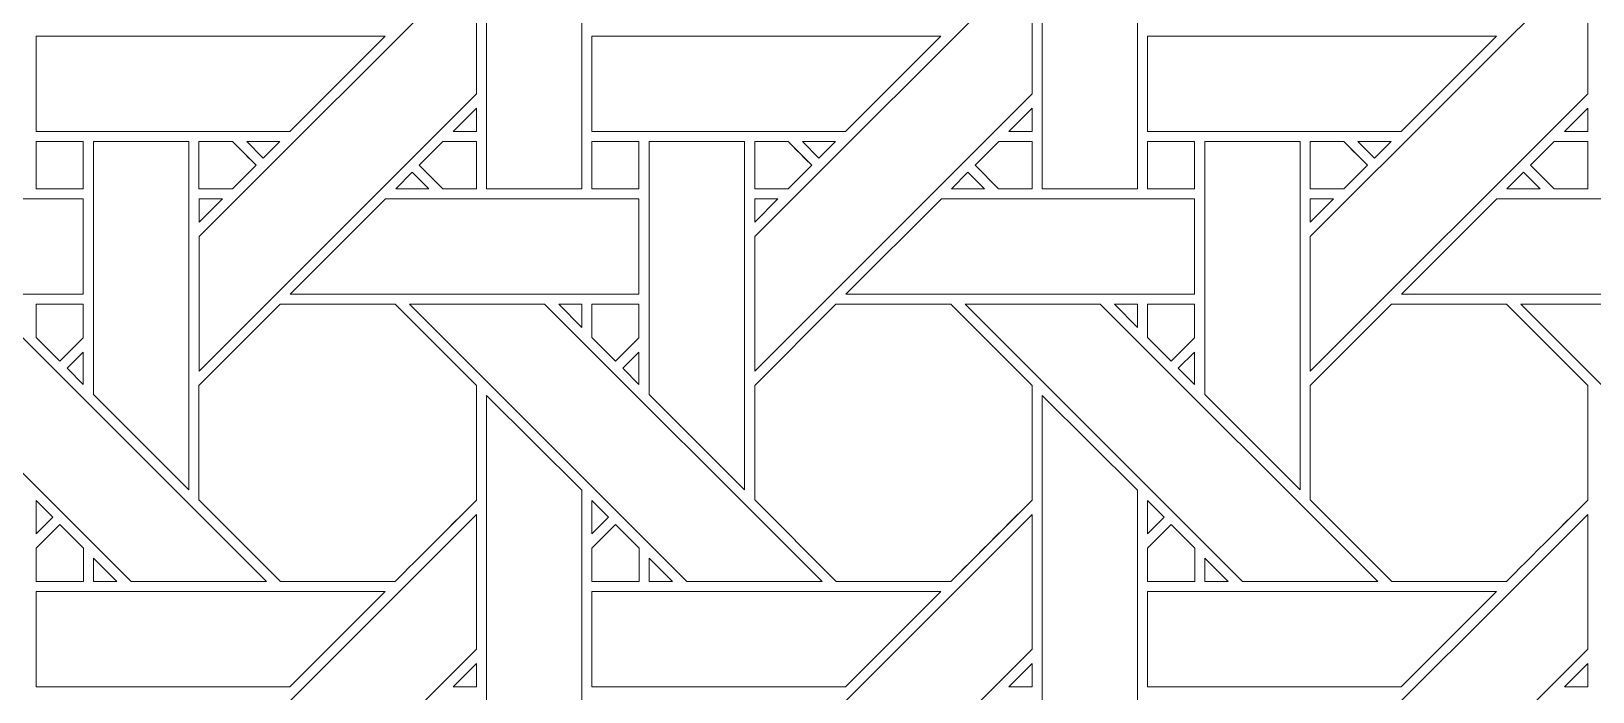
# Model space of a CAD drawing. Header units: inches. Extents: x 4.9 to 19.9, y 1.6 to 16.6.
# Drawn here: x 7.59 to 10.256, y 10.093 to 11.221 of the extents above; entities that cross this region are included whole.
import ezdxf

# ---------------------------------------------------------------- set-up
doc = ezdxf.new("R2010")
doc.units = ezdxf.units.IN
doc.header["$MEASUREMENT"] = 0
doc.layers.add('Design', color=7, linetype='Continuous', lineweight=0)

msp = doc.modelspace()

# ---------------------------------------------------------------- linework, layer by layer
at = {"layer": 'Design'}
for points, knots in [([(12.3829, 16.5948), (8.2407, 16.5948), (4.8829, 13.2369), (4.8829, 9.0948), (4.8829, 4.9526), (8.2407, 1.5948), (12.3829, 1.5948), (16.525, 1.5948), (19.8829, 4.9526), (19.8829, 9.0948), (19.8829, 13.2369), (16.525, 16.5948), (12.3829, 16.5948)], [0, 0, 0, 0, 1, 1, 1, 2, 2, 2, 3, 3, 3, 4, 4, 4, 4]), ([(12.3829, 15.6543), (8.7601, 15.6543), (5.8233, 12.7175), (5.8233, 9.0948), (5.8233, 5.472), (8.7601, 2.5353), (12.3829, 2.5353), (16.0056, 2.5353), (18.9424, 5.472), (18.9424, 9.0948), (18.9424, 12.7175), (16.0056, 15.6543), (12.3829, 15.6543)], [0, 0, 0, 0, 1, 1, 1, 2, 2, 2, 3, 3, 3, 4, 4, 4, 4]), ([(8.3676, 10.9519), (8.3676, 10.9519), (8.3676, 11.5477), (8.3676, 11.5477), (8.3676, 11.5477), (8.5303, 11.3856), (8.5303, 11.3856), (8.5303, 11.3856), (8.5303, 10.9519), (8.5303, 10.9519), (8.5303, 10.9519), (8.3676, 10.9519), (8.3676, 10.9519)], [0, 0, 0, 0, 1, 1, 1, 2, 2, 2, 3, 3, 3, 4, 4, 4, 4]), ([(9.3163, 10.9519), (9.3163, 10.9519), (9.3163, 11.5477), (9.3163, 11.5477), (9.3163, 11.5477), (9.4791, 11.3855), (9.4791, 11.3855), (9.4791, 11.3855), (9.4791, 10.9519), (9.4791, 10.9519), (9.4791, 10.9519), (9.3163, 10.9519), (9.3163, 10.9519)], [0, 0, 0, 0, 1, 1, 1, 2, 2, 2, 3, 3, 3, 4, 4, 4, 4]), ([(8.3504, 11.1141), (8.3504, 11.1141), (7.8768, 10.6404), (7.8768, 10.6404), (7.8768, 10.6404), (7.8768, 10.8705), (7.8768, 10.8705), (7.8768, 10.8705), (8.3504, 11.3441), (8.3504, 11.3441), (8.3504, 11.3441), (8.3504, 11.1141), (8.3504, 11.1141)], [0, 0, 0, 0, 1, 1, 1, 2, 2, 2, 3, 3, 3, 4, 4, 4, 4]), ([(9.2992, 11.1141), (9.2992, 11.1141), (8.8255, 10.6404), (8.8255, 10.6404), (8.8255, 10.6404), (8.8255, 10.8705), (8.8255, 10.8705), (8.8255, 10.8705), (9.2992, 11.3441), (9.2992, 11.3441), (9.2992, 11.3441), (9.2992, 11.1141), (9.2992, 11.1141)], [0, 0, 0, 0, 1, 1, 1, 2, 2, 2, 3, 3, 3, 4, 4, 4, 4]), ([(10.2479, 11.1141), (10.2479, 11.1141), (9.7742, 10.6404), (9.7742, 10.6404), (9.7742, 10.6404), (9.7742, 10.8705), (9.7742, 10.8705), (9.7742, 10.8705), (10.2479, 11.3441), (10.2479, 11.3441), (10.2479, 11.3441), (10.2479, 11.1141), (10.2479, 11.1141)], [0, 0, 0, 0, 1, 1, 1, 2, 2, 2, 3, 3, 3, 4, 4, 4, 4]), ([(8.1946, 11.2126), (8.1946, 11.2126), (8.0319, 11.0499), (8.0319, 11.0499), (8.0319, 11.0499), (7.5989, 11.0499), (7.5989, 11.0499), (7.5989, 11.0499), (7.5989, 11.2126), (7.5989, 11.2126), (7.5989, 11.2126), (8.1946, 11.2126), (8.1946, 11.2126)], [0, 0, 0, 0, 1, 1, 1, 2, 2, 2, 3, 3, 3, 4, 4, 4, 4]), ([(9.1433, 11.2126), (9.1433, 11.2126), (8.9806, 11.0499), (8.9806, 11.0499), (8.9806, 11.0499), (8.5476, 11.0499), (8.5476, 11.0499), (8.5476, 11.0499), (8.5476, 11.2126), (8.5476, 11.2126), (8.5476, 11.2126), (9.1433, 11.2126), (9.1433, 11.2126)], [0, 0, 0, 0, 1, 1, 1, 2, 2, 2, 3, 3, 3, 4, 4, 4, 4]), ([(10.0921, 11.2126), (10.0921, 11.2126), (9.9293, 11.0499), (9.9293, 11.0499), (9.9293, 11.0499), (9.4964, 11.0499), (9.4964, 11.0499), (9.4964, 11.0499), (9.4964, 11.2126), (9.4964, 11.2126), (9.4964, 11.2126), (10.0921, 11.2126), (10.0921, 11.2126)], [0, 0, 0, 0, 1, 1, 1, 2, 2, 2, 3, 3, 3, 4, 4, 4, 4]), ([(8.3107, 11.0499), (8.3107, 11.0499), (8.3504, 11.0897), (8.3504, 11.0897), (8.3504, 11.0897), (8.3504, 11.0499), (8.3504, 11.0499), (8.3504, 11.0499), (8.3107, 11.0499), (8.3107, 11.0499)], [0, 0, 0, 0, 1, 1, 1, 2, 2, 2, 3, 3, 3, 3]), ([(9.2594, 11.0499), (9.2594, 11.0499), (9.2992, 11.0897), (9.2992, 11.0897), (9.2992, 11.0897), (9.2992, 11.0499), (9.2992, 11.0499), (9.2992, 11.0499), (9.2594, 11.0499), (9.2594, 11.0499)], [0, 0, 0, 0, 1, 1, 1, 2, 2, 2, 3, 3, 3, 3]), ([(10.2081, 11.0499), (10.2081, 11.0499), (10.2479, 11.0897), (10.2479, 11.0897), (10.2479, 11.0897), (10.2479, 11.0499), (10.2479, 11.0499), (10.2479, 11.0499), (10.2081, 11.0499), (10.2081, 11.0499)], [0, 0, 0, 0, 1, 1, 1, 2, 2, 2, 3, 3, 3, 3]), ([(7.5989, 10.9519), (7.5989, 10.9519), (7.5989, 11.0327), (7.5989, 11.0327), (7.5989, 11.0327), (7.6791, 11.0327), (7.6791, 11.0327), (7.6791, 11.0327), (7.6791, 10.9519), (7.6791, 10.9519), (7.6791, 10.9519), (7.5989, 10.9519), (7.5989, 10.9519)], [0, 0, 0, 0, 1, 1, 1, 2, 2, 2, 3, 3, 3, 4, 4, 4, 4]), ([(7.6791, 11.0327), (7.6791, 11.0327), (7.6791, 10.9519), (7.6791, 10.9519), (7.6791, 10.9519), (7.5989, 10.9519), (7.5989, 10.9519), (7.5989, 10.9519), (7.5989, 11.0327), (7.5989, 11.0327), (7.5989, 11.0327), (7.6791, 11.0327), (7.6791, 11.0327)], [0, 0, 0, 0, 1, 1, 1, 2, 2, 2, 3, 3, 3, 4, 4, 4, 4]), ([(7.8596, 11.0326), (7.8596, 11.0326), (7.8596, 10.4375), (7.8596, 10.4375), (7.8596, 10.4375), (7.6967, 10.6005), (7.6967, 10.6005), (7.6967, 10.6005), (7.6967, 11.0326), (7.6967, 11.0326), (7.6967, 11.0326), (7.8596, 11.0326), (7.8596, 11.0326)], [0, 0, 0, 0, 1, 1, 1, 2, 2, 2, 3, 3, 3, 4, 4, 4, 4]), ([(7.8767, 10.9519), (7.8767, 10.9519), (7.8767, 11.0327), (7.8767, 11.0327), (7.8767, 11.0327), (7.9338, 11.0327), (7.9338, 11.0327), (7.9389, 11.0276), (7.9697, 10.9967), (7.9741, 10.9923), (7.9741, 10.9923), (7.9337, 10.9519), (7.9337, 10.9519), (7.9337, 10.9519), (7.8767, 10.9519), (7.8767, 10.9519)], [0, 0, 0, 0, 1, 1, 1, 2, 2, 2, 3, 3, 3, 4, 4, 4, 5, 5, 5, 5]), ([(7.9741, 10.9923), (7.9741, 10.9923), (7.9337, 10.9519), (7.9337, 10.9519), (7.9337, 10.9519), (7.8767, 10.9519), (7.8767, 10.9519), (7.8767, 10.9519), (7.8767, 11.0327), (7.8767, 11.0327), (7.8767, 11.0327), (7.9338, 11.0327), (7.9338, 11.0327), (7.939, 11.0275), (7.9698, 10.9966), (7.9741, 10.9923)], [0, 0, 0, 0, 1, 1, 1, 2, 2, 2, 3, 3, 3, 4, 4, 4, 5, 5, 5, 5]), ([(7.9864, 11.0045), (7.9864, 11.0045), (7.9582, 11.0326), (7.9582, 11.0326), (7.9582, 11.0326), (8.0146, 11.0326), (8.0146, 11.0326), (8.0146, 11.0326), (7.9864, 11.0045), (7.9864, 11.0045)], [0, 0, 0, 0, 1, 1, 1, 2, 2, 2, 3, 3, 3, 3]), ([(8.2933, 10.9519), (8.2933, 10.9519), (8.2529, 10.9923), (8.2529, 10.9923), (8.2529, 10.9923), (8.2933, 11.0327), (8.2933, 11.0327), (8.2933, 11.0327), (8.3504, 11.0327), (8.3504, 11.0327), (8.3504, 11.0327), (8.3504, 10.9519), (8.3504, 10.9519), (8.3504, 10.9519), (8.2933, 10.9519), (8.2933, 10.9519)], [0, 0, 0, 0, 1, 1, 1, 2, 2, 2, 3, 3, 3, 4, 4, 4, 5, 5, 5, 5]), ([(8.3504, 11.0327), (8.3504, 11.0327), (8.3504, 10.9519), (8.3504, 10.9519), (8.3504, 10.9519), (8.2933, 10.9519), (8.2933, 10.9519), (8.2933, 10.9519), (8.2529, 10.9923), (8.2529, 10.9923), (8.2529, 10.9923), (8.2933, 11.0327), (8.2933, 11.0327), (8.2933, 11.0327), (8.3504, 11.0327), (8.3504, 11.0327)], [0, 0, 0, 0, 1, 1, 1, 2, 2, 2, 3, 3, 3, 4, 4, 4, 5, 5, 5, 5]), ([(8.5476, 10.9519), (8.5476, 10.9519), (8.5476, 11.0327), (8.5476, 11.0327), (8.5476, 11.0327), (8.6278, 11.0327), (8.6278, 11.0327), (8.6278, 11.0327), (8.6278, 10.9519), (8.6278, 10.9519), (8.6278, 10.9519), (8.5476, 10.9519), (8.5476, 10.9519)], [0, 0, 0, 0, 1, 1, 1, 2, 2, 2, 3, 3, 3, 4, 4, 4, 4]), ([(8.6278, 11.0327), (8.6278, 11.0327), (8.6278, 10.9519), (8.6278, 10.9519), (8.6278, 10.9519), (8.5476, 10.9519), (8.5476, 10.9519), (8.5476, 10.9519), (8.5476, 11.0327), (8.5476, 11.0327), (8.5476, 11.0327), (8.6278, 11.0327), (8.6278, 11.0327)], [0, 0, 0, 0, 1, 1, 1, 2, 2, 2, 3, 3, 3, 4, 4, 4, 4]), ([(8.8083, 11.0326), (8.8083, 11.0326), (8.8083, 10.4375), (8.8083, 10.4375), (8.8083, 10.4375), (8.6454, 10.6004), (8.6454, 10.6004), (8.6454, 10.6004), (8.6454, 11.0326), (8.6454, 11.0326), (8.6454, 11.0326), (8.8083, 11.0326), (8.8083, 11.0326)], [0, 0, 0, 0, 1, 1, 1, 2, 2, 2, 3, 3, 3, 4, 4, 4, 4]), ([(8.8825, 11.0327), (8.8877, 11.0276), (8.9184, 10.9967), (8.9228, 10.9923), (8.9228, 10.9923), (8.8824, 10.9519), (8.8824, 10.9519), (8.8824, 10.9519), (8.8255, 10.9519), (8.8255, 10.9519), (8.8255, 10.9519), (8.8255, 11.0327), (8.8255, 11.0327), (8.8255, 11.0327), (8.8825, 11.0327), (8.8825, 11.0327)], [0, 0, 0, 0, 1, 1, 1, 2, 2, 2, 3, 3, 3, 4, 4, 4, 5, 5, 5, 5]), ([(8.9228, 10.9923), (8.9228, 10.9923), (8.8824, 10.9519), (8.8824, 10.9519), (8.8824, 10.9519), (8.8255, 10.9519), (8.8255, 10.9519), (8.8255, 10.9519), (8.8255, 11.0327), (8.8255, 11.0327), (8.8255, 11.0327), (8.8825, 11.0327), (8.8825, 11.0327), (8.8878, 11.0274), (8.9186, 10.9966), (8.9228, 10.9923)], [0, 0, 0, 0, 1, 1, 1, 2, 2, 2, 3, 3, 3, 4, 4, 4, 5, 5, 5, 5]), ([(8.9351, 11.0045), (8.9351, 11.0045), (8.9069, 11.0326), (8.9069, 11.0326), (8.9069, 11.0326), (8.9634, 11.0326), (8.9634, 11.0326), (8.9634, 11.0326), (8.9351, 11.0045), (8.9351, 11.0045)], [0, 0, 0, 0, 1, 1, 1, 2, 2, 2, 3, 3, 3, 3]), ([(9.242, 10.9519), (9.242, 10.9519), (9.2017, 10.9923), (9.2017, 10.9923), (9.2017, 10.9923), (9.2421, 11.0327), (9.2421, 11.0327), (9.2421, 11.0327), (9.2991, 11.0327), (9.2991, 11.0327), (9.2991, 11.0327), (9.2991, 10.9519), (9.2991, 10.9519), (9.2991, 10.9519), (9.242, 10.9519), (9.242, 10.9519)], [0, 0, 0, 0, 1, 1, 1, 2, 2, 2, 3, 3, 3, 4, 4, 4, 5, 5, 5, 5]), ([(9.2991, 11.0327), (9.2991, 11.0327), (9.2991, 10.9519), (9.2991, 10.9519), (9.2991, 10.9519), (9.242, 10.9519), (9.242, 10.9519), (9.242, 10.9519), (9.2017, 10.9923), (9.2017, 10.9923), (9.2017, 10.9923), (9.2421, 11.0327), (9.2421, 11.0327), (9.2421, 11.0327), (9.2991, 11.0327), (9.2991, 11.0327)], [0, 0, 0, 0, 1, 1, 1, 2, 2, 2, 3, 3, 3, 4, 4, 4, 5, 5, 5, 5]), ([(9.4963, 11.0327), (9.4963, 11.0327), (9.5766, 11.0327), (9.5766, 11.0327), (9.5766, 11.0327), (9.5766, 10.9519), (9.5766, 10.9519), (9.5766, 10.9519), (9.4963, 10.9519), (9.4963, 10.9519), (9.4963, 10.9519), (9.4963, 11.0327), (9.4963, 11.0327)], [0, 0, 0, 0, 1, 1, 1, 2, 2, 2, 3, 3, 3, 4, 4, 4, 4]), ([(9.5766, 11.0327), (9.5766, 11.0327), (9.5766, 10.9519), (9.5766, 10.9519), (9.5766, 10.9519), (9.4963, 10.9519), (9.4963, 10.9519), (9.4963, 10.9519), (9.4963, 11.0327), (9.4963, 11.0327), (9.4963, 11.0327), (9.5766, 11.0327), (9.5766, 11.0327)], [0, 0, 0, 0, 1, 1, 1, 2, 2, 2, 3, 3, 3, 4, 4, 4, 4]), ([(9.7571, 11.0326), (9.7571, 11.0326), (9.7571, 10.4375), (9.7571, 10.4375), (9.7571, 10.4375), (9.5942, 10.6004), (9.5942, 10.6004), (9.5942, 10.6004), (9.5942, 11.0326), (9.5942, 11.0326), (9.5942, 11.0326), (9.7571, 11.0326), (9.7571, 11.0326)], [0, 0, 0, 0, 1, 1, 1, 2, 2, 2, 3, 3, 3, 4, 4, 4, 4]), ([(9.8313, 11.0327), (9.8364, 11.0276), (9.8672, 10.9967), (9.8716, 10.9923), (9.8716, 10.9923), (9.8312, 10.9519), (9.8312, 10.9519), (9.8312, 10.9519), (9.7742, 10.9519), (9.7742, 10.9519), (9.7742, 10.9519), (9.7742, 11.0327), (9.7742, 11.0327), (9.7742, 11.0327), (9.8313, 11.0327), (9.8313, 11.0327)], [0, 0, 0, 0, 1, 1, 1, 2, 2, 2, 3, 3, 3, 4, 4, 4, 5, 5, 5, 5]), ([(9.8557, 11.0082), (9.8557, 11.0082), (9.8716, 10.9923), (9.8716, 10.9923), (9.8716, 10.9923), (9.8312, 10.9519), (9.8312, 10.9519), (9.8312, 10.9519), (9.7742, 10.9519), (9.7742, 10.9519), (9.7742, 10.9519), (9.7742, 11.0327), (9.7742, 11.0327), (9.7742, 11.0327), (9.8313, 11.0327), (9.8313, 11.0327), (9.8366, 11.0273), (9.8465, 11.0175), (9.8557, 11.0082)], [0, 0, 0, 0, 1, 1, 1, 2, 2, 2, 3, 3, 3, 4, 4, 4, 5, 5, 5, 6, 6, 6, 6]), ([(9.8556, 11.0326), (9.8556, 11.0326), (9.9121, 11.0326), (9.9121, 11.0326), (9.9121, 11.0326), (9.8838, 11.0045), (9.8838, 11.0045), (9.8838, 11.0045), (9.8556, 11.0326), (9.8556, 11.0326)], [0, 0, 0, 0, 1, 1, 1, 2, 2, 2, 3, 3, 3, 3]), ([(10.2479, 11.0327), (10.2479, 11.0327), (10.2479, 10.9519), (10.2479, 10.9519), (10.2479, 10.9519), (10.1907, 10.9519), (10.1907, 10.9519), (10.1907, 10.9519), (10.1504, 10.9923), (10.1504, 10.9923), (10.1504, 10.9923), (10.1908, 11.0327), (10.1908, 11.0327), (10.1908, 11.0327), (10.2479, 11.0327), (10.2479, 11.0327)], [0, 0, 0, 0, 1, 1, 1, 2, 2, 2, 3, 3, 3, 4, 4, 4, 5, 5, 5, 5]), ([(10.2479, 11.0327), (10.2479, 11.0327), (10.2479, 10.9519), (10.2479, 10.9519), (10.2479, 10.9519), (10.1907, 10.9519), (10.1907, 10.9519), (10.1907, 10.9519), (10.1504, 10.9923), (10.1504, 10.9923), (10.1504, 10.9923), (10.1908, 11.0327), (10.1908, 11.0327), (10.1908, 11.0327), (10.2479, 11.0327), (10.2479, 11.0327)], [0, 0, 0, 0, 1, 1, 1, 2, 2, 2, 3, 3, 3, 4, 4, 4, 5, 5, 5, 5]), ([(8.2691, 10.9519), (8.2691, 10.9519), (8.2126, 10.9519), (8.2126, 10.9519), (8.2126, 10.9519), (8.2408, 10.9801), (8.2408, 10.9801), (8.2408, 10.9801), (8.2691, 10.9519), (8.2691, 10.9519)], [0, 0, 0, 0, 1, 1, 1, 2, 2, 2, 3, 3, 3, 3]), ([(9.2178, 10.9519), (9.2178, 10.9519), (9.1613, 10.9519), (9.1613, 10.9519), (9.1613, 10.9519), (9.1896, 10.9801), (9.1896, 10.9801), (9.1896, 10.9801), (9.2178, 10.9519), (9.2178, 10.9519)], [0, 0, 0, 0, 1, 1, 1, 2, 2, 2, 3, 3, 3, 3]), ([(10.1666, 10.9519), (10.1666, 10.9519), (10.11, 10.9519), (10.11, 10.9519), (10.11, 10.9519), (10.1383, 10.9801), (10.1383, 10.9801), (10.1383, 10.9801), (10.1666, 10.9519), (10.1666, 10.9519)], [0, 0, 0, 0, 1, 1, 1, 2, 2, 2, 3, 3, 3, 3]), ([(7.6792, 10.9347), (7.6792, 10.9347), (7.6792, 10.7719), (7.6792, 10.7719), (7.6792, 10.7719), (7.0839, 10.7719), (7.0839, 10.7719), (7.0839, 10.7719), (7.2467, 10.9347), (7.2467, 10.9347), (7.2467, 10.9347), (7.6792, 10.9347), (7.6792, 10.9347)], [0, 0, 0, 0, 1, 1, 1, 2, 2, 2, 3, 3, 3, 4, 4, 4, 4]), ([(7.8768, 10.8949), (7.8768, 10.8949), (7.8768, 10.9347), (7.8768, 10.9347), (7.8768, 10.9347), (7.9166, 10.9347), (7.9166, 10.9347), (7.9166, 10.9347), (7.8768, 10.8949), (7.8768, 10.8949)], [0, 0, 0, 0, 1, 1, 1, 2, 2, 2, 3, 3, 3, 3]), ([(8.6279, 10.9347), (8.6279, 10.9347), (8.6279, 10.7719), (8.6279, 10.7719), (8.6279, 10.7719), (8.0326, 10.7719), (8.0326, 10.7719), (8.0326, 10.7719), (8.1954, 10.9347), (8.1954, 10.9347), (8.1954, 10.9347), (8.6279, 10.9347), (8.6279, 10.9347)], [0, 0, 0, 0, 1, 1, 1, 2, 2, 2, 3, 3, 3, 4, 4, 4, 4]), ([(8.8255, 10.8949), (8.8255, 10.8949), (8.8255, 10.9347), (8.8255, 10.9347), (8.8255, 10.9347), (8.8653, 10.9347), (8.8653, 10.9347), (8.8653, 10.9347), (8.8255, 10.8949), (8.8255, 10.8949)], [0, 0, 0, 0, 1, 1, 1, 2, 2, 2, 3, 3, 3, 3]), ([(9.5766, 10.9347), (9.5766, 10.9347), (9.5766, 10.7719), (9.5766, 10.7719), (9.5766, 10.7719), (8.9813, 10.7719), (8.9813, 10.7719), (8.9813, 10.7719), (9.1442, 10.9347), (9.1442, 10.9347), (9.1442, 10.9347), (9.5766, 10.9347), (9.5766, 10.9347)], [0, 0, 0, 0, 1, 1, 1, 2, 2, 2, 3, 3, 3, 4, 4, 4, 4]), ([(9.814, 10.9347), (9.814, 10.9347), (9.7742, 10.8949), (9.7742, 10.8949), (9.7742, 10.8949), (9.7742, 10.9347), (9.7742, 10.9347), (9.7742, 10.9347), (9.814, 10.9347), (9.814, 10.9347)], [0, 0, 0, 0, 1, 1, 1, 2, 2, 2, 3, 3, 3, 3]), ([(10.5253, 10.9347), (10.5253, 10.9347), (10.5253, 10.7719), (10.5253, 10.7719), (10.5253, 10.7719), (9.93, 10.7719), (9.93, 10.7719), (9.93, 10.7719), (10.0929, 10.9347), (10.0929, 10.9347), (10.0929, 10.9347), (10.5253, 10.9347), (10.5253, 10.9347)], [0, 0, 0, 0, 1, 1, 1, 2, 2, 2, 3, 3, 3, 4, 4, 4, 4]), ([(7.5181, 10.7548), (7.5181, 10.7548), (7.9918, 10.2811), (7.9918, 10.2811), (7.9918, 10.2811), (7.7607, 10.2811), (7.7607, 10.2811), (7.7607, 10.2811), (7.2872, 10.7548), (7.2872, 10.7548), (7.2872, 10.7548), (7.5181, 10.7548), (7.5181, 10.7548)], [0, 0, 0, 0, 1, 1, 1, 2, 2, 2, 3, 3, 3, 4, 4, 4, 4]), ([(7.6791, 10.7548), (7.6791, 10.7548), (7.6791, 10.6972), (7.6791, 10.6972), (7.6791, 10.6972), (7.6392, 10.6573), (7.6392, 10.6573), (7.6392, 10.6573), (7.5988, 10.6976), (7.5988, 10.6976), (7.5988, 10.6976), (7.5988, 10.7548), (7.5988, 10.7548), (7.5988, 10.7548), (7.6791, 10.7548), (7.6791, 10.7548)], [0, 0, 0, 0, 1, 1, 1, 2, 2, 2, 3, 3, 3, 4, 4, 4, 5, 5, 5, 5]), ([(7.6392, 10.6573), (7.6392, 10.6573), (7.5988, 10.6976), (7.5988, 10.6976), (7.5988, 10.6976), (7.5988, 10.7548), (7.5988, 10.7548), (7.5988, 10.7548), (7.6791, 10.7548), (7.6791, 10.7548), (7.6791, 10.7548), (7.6791, 10.6972), (7.6791, 10.6972), (7.6791, 10.6972), (7.6392, 10.6573), (7.6392, 10.6573)], [0, 0, 0, 0, 1, 1, 1, 2, 2, 2, 3, 3, 3, 4, 4, 4, 5, 5, 5, 5]), ([(8.2117, 10.2812), (8.2117, 10.2812), (8.016, 10.2812), (8.016, 10.2812), (8.016, 10.2812), (7.8767, 10.4204), (7.8767, 10.4204), (7.8767, 10.4204), (7.8767, 10.6161), (7.8767, 10.6161), (7.8767, 10.6161), (8.0154, 10.7548), (8.0154, 10.7548), (8.0154, 10.7548), (8.2116, 10.7548), (8.2116, 10.7548), (8.2116, 10.7548), (8.3504, 10.6161), (8.3504, 10.6161), (8.3504, 10.6161), (8.3504, 10.4199), (8.3504, 10.4199), (8.3326, 10.4019), (8.2207, 10.2902), (8.2117, 10.2812)], [0, 0, 0, 0, 1, 1, 1, 2, 2, 2, 3, 3, 3, 4, 4, 4, 5, 5, 5, 6, 6, 6, 7, 7, 7, 8, 8, 8, 8]), ([(8.0154, 10.7548), (8.0154, 10.7548), (8.2116, 10.7548), (8.2116, 10.7548), (8.2116, 10.7548), (8.3504, 10.6161), (8.3504, 10.6161), (8.3504, 10.6161), (8.3504, 10.4199), (8.3504, 10.4199), (8.3325, 10.4019), (8.2206, 10.2901), (8.2117, 10.2812), (8.2117, 10.2812), (8.016, 10.2812), (8.016, 10.2812), (8.016, 10.2812), (7.8767, 10.4204), (7.8767, 10.4204), (7.8767, 10.4204), (7.8767, 10.6161), (7.8767, 10.6161), (7.8767, 10.6161), (8.0154, 10.7548), (8.0154, 10.7548)], [0, 0, 0, 0, 1, 1, 1, 2, 2, 2, 3, 3, 3, 4, 4, 4, 5, 5, 5, 6, 6, 6, 7, 7, 7, 8, 8, 8, 8]), ([(8.4669, 10.7548), (8.4669, 10.7548), (8.9405, 10.2811), (8.9405, 10.2811), (8.9405, 10.2811), (8.7095, 10.2811), (8.7095, 10.2811), (8.7095, 10.2811), (8.2359, 10.7548), (8.2359, 10.7548), (8.2359, 10.7548), (8.4669, 10.7548), (8.4669, 10.7548)], [0, 0, 0, 0, 1, 1, 1, 2, 2, 2, 3, 3, 3, 4, 4, 4, 4]), ([(8.5304, 10.7548), (8.5304, 10.7548), (8.5304, 10.715), (8.5304, 10.715), (8.5304, 10.715), (8.491, 10.7548), (8.491, 10.7548), (8.491, 10.7548), (8.5304, 10.7548), (8.5304, 10.7548)], [0, 0, 0, 0, 1, 1, 1, 2, 2, 2, 3, 3, 3, 3]), ([(8.6278, 10.7548), (8.6278, 10.7548), (8.6278, 10.6972), (8.6278, 10.6972), (8.6278, 10.6972), (8.5879, 10.6573), (8.5879, 10.6573), (8.5879, 10.6573), (8.5476, 10.6976), (8.5476, 10.6976), (8.5476, 10.6976), (8.5476, 10.7548), (8.5476, 10.7548), (8.5476, 10.7548), (8.6278, 10.7548), (8.6278, 10.7548)], [0, 0, 0, 0, 1, 1, 1, 2, 2, 2, 3, 3, 3, 4, 4, 4, 5, 5, 5, 5]), ([(8.5879, 10.6573), (8.5879, 10.6573), (8.5476, 10.6976), (8.5476, 10.6976), (8.5476, 10.6976), (8.5476, 10.7548), (8.5476, 10.7548), (8.5476, 10.7548), (8.6278, 10.7548), (8.6278, 10.7548), (8.6278, 10.7548), (8.6278, 10.6972), (8.6278, 10.6972), (8.6278, 10.6972), (8.5879, 10.6573), (8.5879, 10.6573)], [0, 0, 0, 0, 1, 1, 1, 2, 2, 2, 3, 3, 3, 4, 4, 4, 5, 5, 5, 5]), ([(8.9642, 10.7548), (8.9642, 10.7548), (9.1604, 10.7548), (9.1604, 10.7548), (9.1604, 10.7548), (9.2991, 10.6161), (9.2991, 10.6161), (9.2991, 10.6161), (9.2991, 10.4199), (9.2991, 10.4199), (9.2813, 10.4019), (9.1694, 10.2902), (9.1604, 10.2812), (9.1604, 10.2812), (8.9647, 10.2812), (8.9647, 10.2812), (8.9647, 10.2812), (8.8255, 10.4204), (8.8255, 10.4204), (8.8255, 10.4204), (8.8255, 10.6161), (8.8255, 10.6161), (8.8255, 10.6161), (8.9642, 10.7548), (8.9642, 10.7548)], [0, 0, 0, 0, 1, 1, 1, 2, 2, 2, 3, 3, 3, 4, 4, 4, 5, 5, 5, 6, 6, 6, 7, 7, 7, 8, 8, 8, 8]), ([(8.9642, 10.7548), (8.9642, 10.7548), (9.1604, 10.7548), (9.1604, 10.7548), (9.1604, 10.7548), (9.2991, 10.6161), (9.2991, 10.6161), (9.2991, 10.6161), (9.2991, 10.4199), (9.2991, 10.4199), (9.2811, 10.4017), (9.1692, 10.29), (9.1604, 10.2812), (9.1604, 10.2812), (8.9647, 10.2812), (8.9647, 10.2812), (8.9647, 10.2812), (8.8255, 10.4204), (8.8255, 10.4204), (8.8255, 10.4204), (8.8255, 10.6161), (8.8255, 10.6161), (8.8255, 10.6161), (8.9642, 10.7548), (8.9642, 10.7548)], [0, 0, 0, 0, 1, 1, 1, 2, 2, 2, 3, 3, 3, 4, 4, 4, 5, 5, 5, 6, 6, 6, 7, 7, 7, 8, 8, 8, 8]), ([(9.4156, 10.7548), (9.4156, 10.7548), (9.8892, 10.2811), (9.8892, 10.2811), (9.8892, 10.2811), (9.6582, 10.2811), (9.6582, 10.2811), (9.6582, 10.2811), (9.1846, 10.7548), (9.1846, 10.7548), (9.1846, 10.7548), (9.4156, 10.7548), (9.4156, 10.7548)], [0, 0, 0, 0, 1, 1, 1, 2, 2, 2, 3, 3, 3, 4, 4, 4, 4]), ([(9.4791, 10.7548), (9.4791, 10.7548), (9.4791, 10.715), (9.4791, 10.715), (9.4791, 10.715), (9.4397, 10.7548), (9.4397, 10.7548), (9.4397, 10.7548), (9.4791, 10.7548), (9.4791, 10.7548)], [0, 0, 0, 0, 1, 1, 1, 2, 2, 2, 3, 3, 3, 3]), ([(9.5766, 10.7548), (9.5766, 10.7548), (9.5766, 10.6972), (9.5766, 10.6972), (9.5766, 10.6972), (9.5366, 10.6573), (9.5366, 10.6573), (9.5366, 10.6573), (9.4963, 10.6976), (9.4963, 10.6976), (9.4963, 10.6976), (9.4963, 10.7548), (9.4963, 10.7548), (9.4963, 10.7548), (9.5766, 10.7548), (9.5766, 10.7548)], [0, 0, 0, 0, 1, 1, 1, 2, 2, 2, 3, 3, 3, 4, 4, 4, 5, 5, 5, 5]), ([(9.5366, 10.6573), (9.5366, 10.6573), (9.4963, 10.6976), (9.4963, 10.6976), (9.4963, 10.6976), (9.4963, 10.7548), (9.4963, 10.7548), (9.4963, 10.7548), (9.5766, 10.7548), (9.5766, 10.7548), (9.5766, 10.7548), (9.5766, 10.6972), (9.5766, 10.6972), (9.5766, 10.6972), (9.5366, 10.6573), (9.5366, 10.6573)], [0, 0, 0, 0, 1, 1, 1, 2, 2, 2, 3, 3, 3, 4, 4, 4, 5, 5, 5, 5]), ([(9.9129, 10.7548), (9.9129, 10.7548), (10.1091, 10.7548), (10.1091, 10.7548), (10.1091, 10.7548), (10.2478, 10.6161), (10.2478, 10.6161), (10.2478, 10.6161), (10.2478, 10.4199), (10.2478, 10.4199), (10.23, 10.4019), (10.1181, 10.2902), (10.1091, 10.2812), (10.1091, 10.2812), (9.9134, 10.2812), (9.9134, 10.2812), (9.9134, 10.2812), (9.7742, 10.4204), (9.7742, 10.4204), (9.7742, 10.4204), (9.7742, 10.6161), (9.7742, 10.6161), (9.7742, 10.6161), (9.9129, 10.7548), (9.9129, 10.7548)], [0, 0, 0, 0, 1, 1, 1, 2, 2, 2, 3, 3, 3, 4, 4, 4, 5, 5, 5, 6, 6, 6, 7, 7, 7, 8, 8, 8, 8]), ([(10.1091, 10.7548), (10.1091, 10.7548), (10.2478, 10.6161), (10.2478, 10.6161), (10.2478, 10.6161), (10.2478, 10.4199), (10.2478, 10.4199), (10.23, 10.4018), (10.118, 10.2901), (10.1091, 10.2812), (10.1091, 10.2812), (9.9134, 10.2812), (9.9134, 10.2812), (9.9134, 10.2812), (9.7742, 10.4204), (9.7742, 10.4204), (9.7742, 10.4204), (9.7742, 10.6161), (9.7742, 10.6161), (9.7742, 10.6161), (9.9129, 10.7548), (9.9129, 10.7548), (9.9129, 10.7548), (10.1091, 10.7548), (10.1091, 10.7548)], [0, 0, 0, 0, 1, 1, 1, 2, 2, 2, 3, 3, 3, 4, 4, 4, 5, 5, 5, 6, 6, 6, 7, 7, 7, 8, 8, 8, 8]), ([(10.838, 10.2811), (10.838, 10.2811), (10.6069, 10.2811), (10.6069, 10.2811), (10.6069, 10.2811), (10.1334, 10.7548), (10.1334, 10.7548), (10.1334, 10.7548), (10.3643, 10.7548), (10.3643, 10.7548), (10.3643, 10.7548), (10.838, 10.2811), (10.838, 10.2811)], [0, 0, 0, 0, 1, 1, 1, 2, 2, 2, 3, 3, 3, 4, 4, 4, 4]), ([(7.6792, 10.6729), (7.6792, 10.6729), (7.6792, 10.6178), (7.6792, 10.6178), (7.6792, 10.6178), (7.6514, 10.6452), (7.6514, 10.6452), (7.6514, 10.6452), (7.6792, 10.6729), (7.6792, 10.6729)], [0, 0, 0, 0, 1, 1, 1, 2, 2, 2, 3, 3, 3, 3]), ([(8.6279, 10.6729), (8.6279, 10.6729), (8.6279, 10.6178), (8.6279, 10.6178), (8.6279, 10.6178), (8.6001, 10.6452), (8.6001, 10.6452), (8.6001, 10.6452), (8.6279, 10.6729), (8.6279, 10.6729)], [0, 0, 0, 0, 1, 1, 1, 2, 2, 2, 3, 3, 3, 3]), ([(9.5766, 10.6729), (9.5766, 10.6729), (9.5766, 10.6178), (9.5766, 10.6178), (9.5766, 10.6178), (9.5488, 10.6452), (9.5488, 10.6452), (9.5488, 10.6452), (9.5766, 10.6729), (9.5766, 10.6729)], [0, 0, 0, 0, 1, 1, 1, 2, 2, 2, 3, 3, 3, 3]), ([(8.3676, 10.0031), (8.3676, 10.0031), (8.3676, 10.599), (8.3676, 10.599), (8.3676, 10.599), (8.5303, 10.4368), (8.5303, 10.4368), (8.5303, 10.4368), (8.5303, 10.0031), (8.5303, 10.0031), (8.5303, 10.0031), (8.3676, 10.0031), (8.3676, 10.0031)], [0, 0, 0, 0, 1, 1, 1, 2, 2, 2, 3, 3, 3, 4, 4, 4, 4]), ([(9.3163, 10.0031), (9.3163, 10.0031), (9.3163, 10.599), (9.3163, 10.599), (9.3163, 10.599), (9.4791, 10.4368), (9.4791, 10.4368), (9.4791, 10.4368), (9.4791, 10.0031), (9.4791, 10.0031), (9.4791, 10.0031), (9.3163, 10.0031), (9.3163, 10.0031)], [0, 0, 0, 0, 1, 1, 1, 2, 2, 2, 3, 3, 3, 4, 4, 4, 4]), ([(7.5989, 10.3626), (7.5989, 10.3626), (7.5989, 10.4193), (7.5989, 10.4193), (7.5989, 10.4193), (7.6271, 10.3908), (7.6271, 10.3908), (7.6271, 10.3908), (7.5989, 10.3626), (7.5989, 10.3626)], [0, 0, 0, 0, 1, 1, 1, 2, 2, 2, 3, 3, 3, 3]), ([(8.5476, 10.3626), (8.5476, 10.3626), (8.5476, 10.4193), (8.5476, 10.4193), (8.5476, 10.4193), (8.5758, 10.3908), (8.5758, 10.3908), (8.5758, 10.3908), (8.5476, 10.3626), (8.5476, 10.3626)], [0, 0, 0, 0, 1, 1, 1, 2, 2, 2, 3, 3, 3, 3]), ([(9.4964, 10.3626), (9.4964, 10.3626), (9.4964, 10.4193), (9.4964, 10.4193), (9.4964, 10.4193), (9.5246, 10.3908), (9.5246, 10.3908), (9.5246, 10.3908), (9.4964, 10.3626), (9.4964, 10.3626)], [0, 0, 0, 0, 1, 1, 1, 2, 2, 2, 3, 3, 3, 3]), ([(7.5989, 10.2809), (7.5989, 10.2809), (7.5989, 10.3382), (7.5989, 10.3382), (7.5989, 10.3382), (7.6392, 10.3785), (7.6392, 10.3785), (7.6392, 10.3785), (7.6795, 10.3382), (7.6795, 10.3382), (7.6795, 10.3382), (7.6795, 10.2809), (7.6795, 10.2809), (7.6795, 10.2809), (7.5989, 10.2809), (7.5989, 10.2809)], [0, 0, 0, 0, 1, 1, 1, 2, 2, 2, 3, 3, 3, 4, 4, 4, 5, 5, 5, 5]), ([(7.6392, 10.3785), (7.6392, 10.3785), (7.6795, 10.3382), (7.6795, 10.3382), (7.6795, 10.3382), (7.6795, 10.2809), (7.6795, 10.2809), (7.6795, 10.2809), (7.5989, 10.2809), (7.5989, 10.2809), (7.5989, 10.2809), (7.5989, 10.3382), (7.5989, 10.3382), (7.5989, 10.3382), (7.6392, 10.3785), (7.6392, 10.3785)], [0, 0, 0, 0, 1, 1, 1, 2, 2, 2, 3, 3, 3, 4, 4, 4, 5, 5, 5, 5]), ([(8.3504, 10.1654), (8.3504, 10.1654), (7.8768, 9.6917), (7.8768, 9.6917), (7.8768, 9.6917), (7.8768, 9.9218), (7.8768, 9.9218), (7.8768, 9.9218), (8.3504, 10.3954), (8.3504, 10.3954), (8.3504, 10.3954), (8.3504, 10.1654), (8.3504, 10.1654)], [0, 0, 0, 0, 1, 1, 1, 2, 2, 2, 3, 3, 3, 4, 4, 4, 4]), ([(8.5476, 10.2809), (8.5476, 10.2809), (8.5476, 10.3382), (8.5476, 10.3382), (8.5476, 10.3382), (8.5879, 10.3785), (8.5879, 10.3785), (8.5879, 10.3785), (8.6282, 10.3382), (8.6282, 10.3382), (8.6282, 10.3382), (8.6282, 10.2809), (8.6282, 10.2809), (8.6282, 10.2809), (8.5476, 10.2809), (8.5476, 10.2809)], [0, 0, 0, 0, 1, 1, 1, 2, 2, 2, 3, 3, 3, 4, 4, 4, 5, 5, 5, 5]), ([(8.5879, 10.3785), (8.5879, 10.3785), (8.6282, 10.3382), (8.6282, 10.3382), (8.6282, 10.3382), (8.6282, 10.2809), (8.6282, 10.2809), (8.6282, 10.2809), (8.5476, 10.2809), (8.5476, 10.2809), (8.5476, 10.2809), (8.5476, 10.3382), (8.5476, 10.3382), (8.5476, 10.3382), (8.5879, 10.3785), (8.5879, 10.3785)], [0, 0, 0, 0, 1, 1, 1, 2, 2, 2, 3, 3, 3, 4, 4, 4, 5, 5, 5, 5]), ([(9.2992, 10.1654), (9.2992, 10.1654), (8.8255, 9.6917), (8.8255, 9.6917), (8.8255, 9.6917), (8.8255, 9.9218), (8.8255, 9.9218), (8.8255, 9.9218), (9.2992, 10.3954), (9.2992, 10.3954), (9.2992, 10.3954), (9.2992, 10.1654), (9.2992, 10.1654)], [0, 0, 0, 0, 1, 1, 1, 2, 2, 2, 3, 3, 3, 4, 4, 4, 4]), ([(9.4963, 10.2809), (9.4963, 10.2809), (9.4963, 10.3382), (9.4963, 10.3382), (9.4963, 10.3382), (9.5367, 10.3785), (9.5367, 10.3785), (9.5367, 10.3785), (9.577, 10.3382), (9.577, 10.3382), (9.577, 10.3382), (9.577, 10.2809), (9.577, 10.2809), (9.577, 10.2809), (9.4963, 10.2809), (9.4963, 10.2809)], [0, 0, 0, 0, 1, 1, 1, 2, 2, 2, 3, 3, 3, 4, 4, 4, 5, 5, 5, 5]), ([(9.5367, 10.3785), (9.5367, 10.3785), (9.577, 10.3382), (9.577, 10.3382), (9.577, 10.3382), (9.577, 10.2809), (9.577, 10.2809), (9.577, 10.2809), (9.4963, 10.2809), (9.4963, 10.2809), (9.4963, 10.2809), (9.4963, 10.3382), (9.4963, 10.3382), (9.4963, 10.3382), (9.5367, 10.3785), (9.5367, 10.3785)], [0, 0, 0, 0, 1, 1, 1, 2, 2, 2, 3, 3, 3, 4, 4, 4, 5, 5, 5, 5]), ([(10.2479, 10.1654), (10.2479, 10.1654), (9.7742, 9.6917), (9.7742, 9.6917), (9.7742, 9.6917), (9.7742, 9.9218), (9.7742, 9.9218), (9.7742, 9.9218), (10.2479, 10.3954), (10.2479, 10.3954), (10.2479, 10.3954), (10.2479, 10.1654), (10.2479, 10.1654)], [0, 0, 0, 0, 1, 1, 1, 2, 2, 2, 3, 3, 3, 4, 4, 4, 4]), ([(7.6968, 10.2811), (7.6968, 10.2811), (7.6968, 10.3209), (7.6968, 10.3209), (7.6968, 10.3209), (7.7365, 10.2811), (7.7365, 10.2811), (7.7365, 10.2811), (7.6968, 10.2811), (7.6968, 10.2811)], [0, 0, 0, 0, 1, 1, 1, 2, 2, 2, 3, 3, 3, 3]), ([(8.6455, 10.2811), (8.6455, 10.2811), (8.6455, 10.3209), (8.6455, 10.3209), (8.6455, 10.3209), (8.6853, 10.2811), (8.6853, 10.2811), (8.6853, 10.2811), (8.6455, 10.2811), (8.6455, 10.2811)], [0, 0, 0, 0, 1, 1, 1, 2, 2, 2, 3, 3, 3, 3]), ([(9.5943, 10.2811), (9.5943, 10.2811), (9.5943, 10.3209), (9.5943, 10.3209), (9.5943, 10.3209), (9.634, 10.2811), (9.634, 10.2811), (9.634, 10.2811), (9.5943, 10.2811), (9.5943, 10.2811)], [0, 0, 0, 0, 1, 1, 1, 2, 2, 2, 3, 3, 3, 3]), ([(8.1946, 10.2639), (8.1946, 10.2639), (8.0319, 10.1012), (8.0319, 10.1012), (8.0319, 10.1012), (7.5989, 10.1012), (7.5989, 10.1012), (7.5989, 10.1012), (7.5989, 10.2639), (7.5989, 10.2639), (7.5989, 10.2639), (8.1946, 10.2639), (8.1946, 10.2639)], [0, 0, 0, 0, 1, 1, 1, 2, 2, 2, 3, 3, 3, 4, 4, 4, 4]), ([(9.1433, 10.2639), (9.1433, 10.2639), (8.9806, 10.1012), (8.9806, 10.1012), (8.9806, 10.1012), (8.5476, 10.1012), (8.5476, 10.1012), (8.5476, 10.1012), (8.5476, 10.2639), (8.5476, 10.2639), (8.5476, 10.2639), (9.1433, 10.2639), (9.1433, 10.2639)], [0, 0, 0, 0, 1, 1, 1, 2, 2, 2, 3, 3, 3, 4, 4, 4, 4]), ([(10.0921, 10.2639), (10.0921, 10.2639), (9.9293, 10.1012), (9.9293, 10.1012), (9.9293, 10.1012), (9.4964, 10.1012), (9.4964, 10.1012), (9.4964, 10.1012), (9.4964, 10.2639), (9.4964, 10.2639), (9.4964, 10.2639), (10.0921, 10.2639), (10.0921, 10.2639)], [0, 0, 0, 0, 1, 1, 1, 2, 2, 2, 3, 3, 3, 4, 4, 4, 4]), ([(8.3107, 10.1012), (8.3107, 10.1012), (8.3504, 10.141), (8.3504, 10.141), (8.3504, 10.141), (8.3504, 10.1012), (8.3504, 10.1012), (8.3504, 10.1012), (8.3107, 10.1012), (8.3107, 10.1012)], [0, 0, 0, 0, 1, 1, 1, 2, 2, 2, 3, 3, 3, 3]), ([(9.2594, 10.1012), (9.2594, 10.1012), (9.2992, 10.141), (9.2992, 10.141), (9.2992, 10.141), (9.2992, 10.1012), (9.2992, 10.1012), (9.2992, 10.1012), (9.2594, 10.1012), (9.2594, 10.1012)], [0, 0, 0, 0, 1, 1, 1, 2, 2, 2, 3, 3, 3, 3]), ([(10.2081, 10.1012), (10.2081, 10.1012), (10.2479, 10.141), (10.2479, 10.141), (10.2479, 10.141), (10.2479, 10.1012), (10.2479, 10.1012), (10.2479, 10.1012), (10.2081, 10.1012), (10.2081, 10.1012)], [0, 0, 0, 0, 1, 1, 1, 2, 2, 2, 3, 3, 3, 3])]:
    msp.add_open_spline(points, degree=3, knots=knots, dxfattribs=at)

doc.saveas('drawing.dxf')
